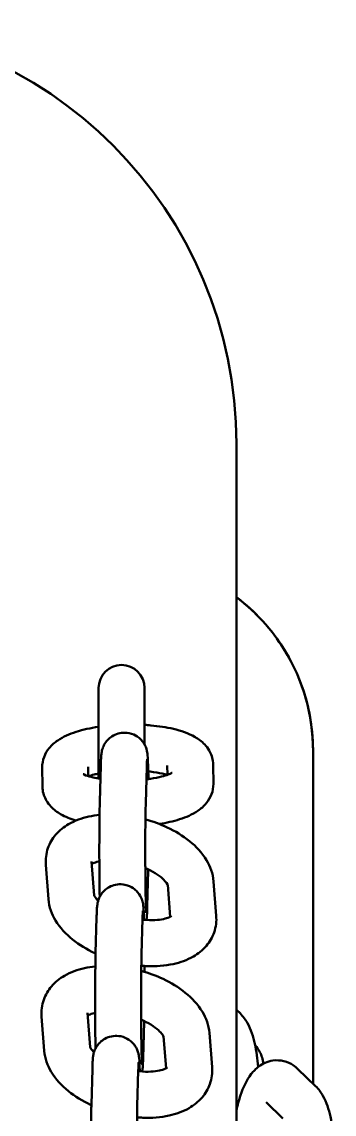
# Model space of a CAD drawing. Header units: millimetres. Extents: x 170 to 5770, y -1450 to 5650.
# Drawn here: x 3789.5 to 3830.3, y 2117.6 to 2260 of the extents above; entities that cross this region are included whole.
import ezdxf

# ---------------------------------------------------------------- set-up
doc = ezdxf.new("R2010")
doc.units = ezdxf.units.MM
doc.header["$LTSCALE"] = 10
doc.layers.add('Viditelná (ISO)', color=7, linetype='Continuous', lineweight=50)

# ---------------------------------------------------------------- blocks, each defined once
blk = doc.blocks.new('VVZ-VH101-2')
at = {"layer": 'Viditelná (ISO)'}
for p, q in [((3647.5, -3445), (3647.5, -3538.07)), ((3629.5, -3476.83), (3629.5, -3488.65)), ((3635.5, -3484.2), (3635.5, -3476.83)), ((3657.5, -3485), (3657.5, -3528.4)), ((3657.5, -3485), (3657.5, -3528.4)), ((3638.47, -3486.93), (3638.48, -3488.16)), ((3644.47, -3486.88), (3644.49, -3489.32)), ((3622.16, -3489.62), (3622.14, -3487.18)), ((3628.15, -3488.33), (3628.14, -3487.13)), ((3629.79, -3487), (3629.66, -3491.61)), ((3635.79, -3487.17), (3635.66, -3491.78)), ((3628.94, -3503.87), (3628.59, -3499.43)), ((3622.96, -3504.36), (3622.61, -3499.9)), ((3635.86, -3505.26), (3635.99, -3500.65)), ((3638.54, -3502.5), (3638.86, -3506.64)), ((3644.52, -3502.04), (3644.86, -3506.51)), ((3629.24, -3506.76), (3629.11, -3511.37)), ((3635.24, -3506.93), (3635.11, -3511.54)), ((3622.41, -3524.12), (3622.06, -3519.65)), ((3628.39, -3523.63), (3628.04, -3519.19)), ((3647.5, -3518.78), (3647.97, -3519.23)), ((3635.31, -3525.02), (3635.44, -3520.41)), ((3637.99, -3522.26), (3638.31, -3526.4)), ((3643.97, -3521.8), (3644.32, -3526.27)), ((3628.69, -3526.52), (3628.56, -3531.13)), ((3634.69, -3526.68), (3634.56, -3531.29)), ((3655.53, -3526.5), (3657.83, -3528.72)), ((3651.37, -3530.83), (3653.57, -3532.95))]:
    blk.add_line(p, q, dxfattribs=at)
for centre, radius, end in [((3592.5, -3445), 55, 90), ((3632.5, -3476.83), 3, 180)]:
    blk.add_arc(centre, radius, 0, end, dxfattribs=at)
for points, knots in [([(3657.5, -3485), (3657.5, -3480.38), (3656.2, -3475.77), (3652.1, -3469.18), (3649.97, -3466.86), (3647.49, -3465)], [-3.132207, -3.132207, -3.132207, -3.132207, -2.020273, -2.020273, -1.279445, -1.279445, -1.279445, -1.279445]), ([(3657.5, -3485), (3657.5, -3483.38), (3657.34, -3481.74), (3656.51, -3477.56), (3655.6, -3475.09), (3652.62, -3469.76), (3650.29, -3467.09), (3647.5, -3465)], [-3.127979, -3.127979, -3.127979, -3.127979, -2.736982, -2.736982, -2.111386, -2.111386, -1.279139, -1.279139, -1.279139, -1.279139]), ([(3622.14, -3487.18), (3622.14, -3486.71), (3622.23, -3486.24), (3622.55, -3485.38), (3622.78, -3485), (3623.39, -3484.25), (3623.78, -3483.93), (3624.91, -3483.15), (3625.7, -3482.83), (3627.46, -3482.26), (3628.45, -3482.05), (3629.5, -3481.89)], [3.141593, 3.141593, 3.141593, 3.141593, 3.254344, 3.254344, 3.381887, 3.381887, 3.564331, 3.564331, 3.918845, 3.918845, 4.289998, 4.289998, 4.289998, 4.289998]), ([(3636.01, -3488.71), (3636, -3488.01), (3635.98, -3487.39), (3635.95, -3486.35), (3635.93, -3485.97), (3635.9, -3485.54), (3635.89, -3485.46), (3635.87, -3485.28), (3635.86, -3485.2), (3635.8, -3484.93), (3635.77, -3484.82), (3635.64, -3484.48), (3635.58, -3484.28), (3635.26, -3483.82), (3635.15, -3483.68), (3634.87, -3483.41), (3634.73, -3483.29), (3634.29, -3482.99), (3633.93, -3482.81), (3633.18, -3482.66), (3632.83, -3482.64), (3632.18, -3482.72), (3631.89, -3482.81), (3631.35, -3483.06), (3631.12, -3483.21), (3630.71, -3483.56), (3630.56, -3483.75), (3630.27, -3484.14), (3630.19, -3484.31), (3630.05, -3484.63), (3630.01, -3484.75), (3629.95, -3484.95), (3629.94, -3485.03), (3629.91, -3485.18), (3629.9, -3485.24), (3629.87, -3485.42), (3629.86, -3485.51), (3629.85, -3485.69), (3629.84, -3485.78), (3629.83, -3485.98), (3629.82, -3486.08), (3629.81, -3486.31), (3629.81, -3486.44), (3629.8, -3486.71), (3629.79, -3486.85), (3629.79, -3487)], [4.781111, 4.781111, 4.781111, 4.781111, 5.105695, 5.105695, 5.451586, 5.451586, 5.530126, 5.530126, 5.596188, 5.596188, 5.629697, 5.629697, 5.654732, 5.654732, 5.663711, 5.663711, 5.669902, 5.669902, 5.679167, 5.679167, 5.68584, 5.68584, 5.692331, 5.692331, 5.700006, 5.700006, 5.710754, 5.710754, 5.727944, 5.727944, 5.752117, 5.752117, 5.779056, 5.779056, 5.817674, 5.817674, 5.90329, 5.90329, 5.996614, 5.996614, 6.091878, 6.091878, 6.187931, 6.187931, 6.283185, 6.283185, 6.283185, 6.283185]), ([(3635.5, -3481.64), (3635.77, -3481.66), (3636.04, -3481.68), (3637.35, -3481.8), (3638.35, -3481.95), (3640.29, -3482.41), (3641.22, -3482.72), (3642.53, -3483.47), (3642.96, -3483.77), (3643.57, -3484.43), (3643.77, -3484.68), (3644.2, -3485.42), (3644.4, -3485.97), (3644.47, -3486.67), (3644.47, -3486.78), (3644.47, -3486.88)], [4.96311, 4.96311, 4.96311, 4.96311, 5.054839, 5.054839, 5.415177, 5.415177, 5.818103, 5.818103, 6.015032, 6.015032, 6.113906, 6.113906, 6.258065, 6.258065, 6.283185, 6.283185, 6.283185, 6.283185]), ([(3635.83, -3486.11), (3635.83, -3486.11), (3635.83, -3486.12), (3635.83, -3486.17), (3635.82, -3486.27), (3635.81, -3486.59), (3635.8, -3486.85), (3635.79, -3487.17)], [5.8778221, 5.8778221, 5.8778221, 5.8778221, 5.9180442, 5.9180442, 6.0670241, 6.0670241, 6.2831853, 6.2831853, 6.2831853, 6.2831853]), ([(3629.74, -3488.69), (3629.4, -3488.63), (3629.09, -3488.57), (3628.41, -3488.41), (3628.08, -3488.31), (3627.67, -3488.15), (3627.55, -3488.09), (3627.52, -3488.07), (3627.51, -3488.06), (3627.51, -3488.06)], [2.0916827, 2.0916827, 2.0916827, 2.0916827, 2.2624361, 2.2624361, 2.5074699, 2.5074699, 2.7021986, 2.7021986, 2.7362379, 2.7362379, 2.7362379, 2.7362379]), ([(3628.18, -3488.34), (3628.39, -3488.26), (3628.64, -3488.19), (3629.1, -3488.07), (3629.3, -3488.02), (3629.5, -3487.98)], [3.8645197, 3.8645197, 3.8645197, 3.8645197, 4.035172, 4.035172, 4.1431928, 4.1431928, 4.1431928, 4.1431928]), ([(3639.09, -3487.88), (3639.09, -3487.88), (3639.06, -3487.9), (3638.91, -3487.98), (3638.77, -3488.05), (3638.36, -3488.2), (3638.06, -3488.3), (3637.3, -3488.49), (3636.82, -3488.59), (3636.11, -3488.7), (3635.93, -3488.72), (3635.74, -3488.75)], [0.4003204, 0.4003204, 0.4003204, 0.4003204, 0.5193945, 0.5193945, 0.6851669, 0.6851669, 0.8935794, 0.8935794, 1.1415361, 1.1415361, 1.2255006, 1.2255006, 1.2255006, 1.2255006]), ([(3635.99, -3487.7), (3636.08, -3487.71), (3636.17, -3487.72), (3636.84, -3487.8), (3637.38, -3487.89), (3638.06, -3488.05), (3638.28, -3488.11), (3638.46, -3488.16)], [5.089213, 5.089213, 5.089213, 5.089213, 5.1295001, 5.1295001, 5.4040288, 5.4040288, 5.5496828, 5.5496828, 5.5496828, 5.5496828]), ([(3626.55, -3494.11), (3625.84, -3493.9), (3625.18, -3493.64), (3624.11, -3493.03), (3623.68, -3492.73), (3623.07, -3492.07), (3622.87, -3491.82), (3622.43, -3491.08), (3622.23, -3490.53), (3622.17, -3489.83), (3622.16, -3489.72), (3622.16, -3489.62)], [2.3838709, 2.3838709, 2.3838709, 2.3838709, 2.6765103, 2.6765103, 2.8734393, 2.8734393, 2.972313, 2.972313, 3.116472, 3.116472, 3.1415927, 3.1415927, 3.1415927, 3.1415927]), ([(3644.49, -3489.32), (3644.5, -3489.79), (3644.41, -3490.26), (3644.09, -3491.12), (3643.85, -3491.5), (3643.25, -3492.25), (3642.86, -3492.57), (3641.72, -3493.35), (3640.94, -3493.67), (3639.26, -3494.21), (3638.38, -3494.41), (3637.44, -3494.56)], [0, 0, 0, 0, 0.112752, 0.112752, 0.240295, 0.240295, 0.422738, 0.422738, 0.777252, 0.777252, 1.112734, 1.112734, 1.112734, 1.112734]), ([(3629.66, -3491.61), (3629.65, -3492.16), (3629.63, -3492.83), (3629.61, -3494.33), (3629.61, -3495.14), (3629.6, -3496.84), (3629.6, -3497.73), (3629.6, -3499.5), (3629.61, -3500.38), (3629.62, -3502.05), (3629.63, -3502.83), (3629.64, -3503.72), (3629.65, -3503.89), (3629.65, -3504.06)], [0, 0, 0, 0, 0.342984, 0.342984, 0.668972, 0.668972, 0.991906, 0.991906, 1.314252, 1.314252, 1.63738, 1.63738, 1.720593, 1.720593, 1.720593, 1.720593]), ([(3635.66, -3491.78), (3635.65, -3492.22), (3635.64, -3492.77), (3635.62, -3494.05), (3635.61, -3494.8), (3635.6, -3495.79), (3635.6, -3495.99), (3635.6, -3496.4), (3635.6, -3496.61), (3635.6, -3497.03), (3635.6, -3497.24), (3635.6, -3497.67), (3635.6, -3497.88), (3635.6, -3498.31), (3635.6, -3498.52), (3635.6, -3498.95), (3635.6, -3499.16), (3635.6, -3499.59), (3635.6, -3499.81), (3635.61, -3500.23), (3635.61, -3500.44), (3635.61, -3500.84), (3635.61, -3501.05), (3635.61, -3501.45), (3635.62, -3501.65), (3635.62, -3502.04), (3635.62, -3502.23), (3635.63, -3502.6), (3635.63, -3502.78), (3635.64, -3503.13), (3635.64, -3503.3), (3635.64, -3503.63), (3635.65, -3503.79), (3635.65, -3504.1), (3635.66, -3504.25), (3635.66, -3504.53), (3635.67, -3504.66), (3635.68, -3505.29), (3635.7, -3505.68), (3635.72, -3506.02), (3635.72, -3506.09), (3635.73, -3506.14), (3635.73, -3506.14), (3635.73, -3506.14)], [0, 0, 0, 0, 0.299202, 0.299202, 0.61249, 0.61249, 0.691198, 0.691198, 0.770909, 0.770909, 0.85061, 0.85061, 0.929289, 0.929289, 1.008183, 1.008183, 1.088101, 1.088101, 1.168025, 1.168025, 1.246935, 1.246935, 1.325682, 1.325682, 1.405473, 1.405473, 1.485292, 1.485292, 1.564111, 1.564111, 1.64217, 1.64217, 1.721307, 1.721307, 1.800513, 1.800513, 1.878751, 1.878751, 2.183035, 2.183035, 2.303883, 2.303883, 2.347308, 2.347308, 2.347308, 2.347308]), ([(3622.61, -3499.9), (3622.55, -3499.17), (3622.65, -3498.41), (3623.12, -3497.07), (3623.47, -3496.47), (3624.39, -3495.4), (3624.98, -3494.94), (3626.41, -3494.11), (3627.3, -3493.79), (3628.68, -3493.5), (3629.15, -3493.42), (3629.63, -3493.38)], [3.141593, 3.141593, 3.141593, 3.141593, 3.365042, 3.365042, 3.57124, 3.57124, 3.809691, 3.809691, 4.124413, 4.124413, 4.280218, 4.280218, 4.280218, 4.280218]), ([(3635.62, -3493.96), (3636.6, -3494.23), (3637.56, -3494.58), (3639.51, -3495.5), (3640.5, -3496.09), (3642.25, -3497.5), (3643.02, -3498.31), (3644.09, -3500.09), (3644.44, -3501.02), (3644.52, -3502.04)], [4.913979, 4.913979, 4.913979, 4.913979, 5.227011, 5.227011, 5.593102, 5.593102, 5.968178, 5.968178, 6.283185, 6.283185, 6.283185, 6.283185]), ([(3628.62, -3499.76), (3628.67, -3499.74), (3628.72, -3499.71), (3628.96, -3499.6), (3629.2, -3499.52), (3629.53, -3499.45), (3629.56, -3499.44), (3629.6, -3499.44)], [3.8192592, 3.8192592, 3.8192592, 3.8192592, 3.9073876, 3.9073876, 4.1240469, 4.1240469, 4.1499329, 4.1499329, 4.1499329, 4.1499329]), ([(3635.61, -3500.3), (3636.07, -3500.5), (3636.5, -3500.72), (3637.27, -3501.2), (3637.6, -3501.45), (3638.1, -3501.9), (3638.27, -3502.1), (3638.48, -3502.39), (3638.52, -3502.49), (3638.54, -3502.53), (3638.54, -3502.53), (3638.54, -3502.53)], [5.1734198, 5.1734198, 5.1734198, 5.1734198, 5.414984, 5.414984, 5.6686917, 5.6686917, 5.9014363, 5.9014363, 6.1173393, 6.1173393, 6.1294284, 6.1294284, 6.1294284, 6.1294284]), ([(3635.43, -3507.04), (3635.43, -3506.9), (3635.42, -3506.77), (3635.41, -3506.51), (3635.41, -3506.38), (3635.4, -3506.15), (3635.4, -3506.03), (3635.39, -3505.83), (3635.38, -3505.73), (3635.37, -3505.55), (3635.36, -3505.46), (3635.35, -3505.3), (3635.34, -3505.22), (3635.32, -3505.04), (3635.31, -3504.95), (3635.25, -3504.69), (3635.22, -3504.58), (3635.09, -3504.23), (3635.03, -3504.04), (3634.71, -3503.58), (3634.6, -3503.44), (3634.32, -3503.17), (3634.18, -3503.05), (3633.74, -3502.75), (3633.38, -3502.57), (3632.63, -3502.42), (3632.28, -3502.4), (3631.64, -3502.48), (3631.34, -3502.57), (3630.8, -3502.82), (3630.58, -3502.97), (3630.16, -3503.32), (3630.01, -3503.51), (3629.72, -3503.9), (3629.64, -3504.07), (3629.5, -3504.39), (3629.46, -3504.51), (3629.41, -3504.71), (3629.39, -3504.79), (3629.36, -3504.94), (3629.35, -3505), (3629.32, -3505.18), (3629.31, -3505.27), (3629.3, -3505.45), (3629.29, -3505.54), (3629.28, -3505.73), (3629.27, -3505.84), (3629.26, -3506.07), (3629.26, -3506.2), (3629.25, -3506.46), (3629.25, -3506.61), (3629.24, -3506.76)], [5.025929, 5.025929, 5.025929, 5.025929, 5.105695, 5.105695, 5.192435, 5.192435, 5.279732, 5.279732, 5.366405, 5.366405, 5.451586, 5.451586, 5.530126, 5.530126, 5.596188, 5.596188, 5.629697, 5.629697, 5.654732, 5.654732, 5.663711, 5.663711, 5.669902, 5.669902, 5.679167, 5.679167, 5.68584, 5.68584, 5.692331, 5.692331, 5.700006, 5.700006, 5.710754, 5.710754, 5.727944, 5.727944, 5.752117, 5.752117, 5.779056, 5.779056, 5.817674, 5.817674, 5.90329, 5.90329, 5.996614, 5.996614, 6.091878, 6.091878, 6.187931, 6.187931, 6.283185, 6.283185, 6.283185, 6.283185]), ([(3629.45, -3504.56), (3629.29, -3504.41), (3629.18, -3504.27), (3629, -3504.01), (3628.95, -3503.91), (3628.93, -3503.87), (3628.93, -3503.86), (3628.93, -3503.86)], [2.5853285, 2.5853285, 2.5853285, 2.5853285, 2.7598436, 2.7598436, 2.9757466, 2.9757466, 3.0388806, 3.0388806, 3.0388806, 3.0388806]), ([(3629.11, -3511.45), (3629.08, -3511.43), (3629.05, -3511.42), (3627.96, -3510.91), (3626.98, -3510.31), (3625.23, -3508.91), (3624.45, -3508.09), (3623.39, -3506.32), (3623.03, -3505.38), (3622.96, -3504.36)], [2.074502, 2.074502, 2.074502, 2.074502, 2.085418, 2.085418, 2.45151, 2.45151, 2.826586, 2.826586, 3.141593, 3.141593, 3.141593, 3.141593]), ([(3635.75, -3507.07), (3635.75, -3507.03), (3635.76, -3506.99), (3635.78, -3506.84), (3635.79, -3506.75), (3635.81, -3506.57), (3635.81, -3506.48), (3635.82, -3506.29), (3635.83, -3506.18), (3635.84, -3505.95), (3635.84, -3505.82), (3635.85, -3505.56), (3635.86, -3505.41), (3635.86, -3505.26)], [2.6548066, 2.6548066, 2.6548066, 2.6548066, 2.6760815, 2.6760815, 2.7616974, 2.7616974, 2.8550215, 2.8550215, 2.950285, 2.950285, 3.0463384, 3.0463384, 3.1415927, 3.1415927, 3.1415927, 3.1415927]), ([(3644.86, -3506.51), (3644.92, -3507.23), (3644.83, -3507.99), (3644.36, -3509.34), (3644, -3509.93), (3643.08, -3511.01), (3642.5, -3511.47), (3641.06, -3512.3), (3640.17, -3512.61), (3638.15, -3513.05), (3637, -3513.13), (3635.57, -3513.07), (3635.33, -3513.05), (3635.08, -3513.03)], [0, 0, 0, 0, 0.223449, 0.223449, 0.429647, 0.429647, 0.668099, 0.668099, 0.98282, 0.98282, 1.356146, 1.356146, 1.433812, 1.433812, 1.433812, 1.433812]), ([(3635.28, -3505.87), (3635.28, -3505.87), (3635.28, -3505.88), (3635.28, -3505.93), (3635.27, -3506.02), (3635.26, -3506.34), (3635.25, -3506.61), (3635.24, -3506.93)], [5.8778221, 5.8778221, 5.8778221, 5.8778221, 5.9180442, 5.9180442, 6.0670241, 6.0670241, 6.2831853, 6.2831853, 6.2831853, 6.2831853]), ([(3639.02, -3506.53), (3639.02, -3506.53), (3639.01, -3506.54), (3638.97, -3506.57), (3638.87, -3506.65), (3638.51, -3506.8), (3638.27, -3506.88), (3637.67, -3507.02), (3637.29, -3507.06), (3636.41, -3507.1), (3635.91, -3507.09), (3635.34, -3507.03), (3635.29, -3507.02), (3635.24, -3507.02)], [0.466828, 0.466828, 0.466828, 0.466828, 0.532125, 0.532125, 0.765795, 0.765795, 0.982454, 0.982454, 1.215545, 1.215545, 1.468068, 1.468068, 1.492403, 1.492403, 1.492403, 1.492403]), ([(3629.11, -3511.37), (3629.1, -3511.92), (3629.09, -3512.59), (3629.07, -3514.09), (3629.06, -3514.9), (3629.05, -3516.6), (3629.05, -3517.49), (3629.05, -3519.25), (3629.06, -3520.14), (3629.07, -3521.8), (3629.08, -3522.59), (3629.1, -3523.47), (3629.1, -3523.65), (3629.1, -3523.82)], [0, 0, 0, 0, 0.342984, 0.342984, 0.668972, 0.668972, 0.991906, 0.991906, 1.314252, 1.314252, 1.63738, 1.63738, 1.720593, 1.720593, 1.720593, 1.720593]), ([(3635.11, -3511.54), (3635.1, -3511.98), (3635.09, -3512.53), (3635.07, -3513.81), (3635.06, -3514.56), (3635.06, -3515.55), (3635.05, -3515.75), (3635.05, -3516.16), (3635.05, -3516.37), (3635.05, -3516.79), (3635.05, -3517), (3635.05, -3517.43), (3635.05, -3517.64), (3635.05, -3518.07), (3635.05, -3518.28), (3635.05, -3518.71), (3635.05, -3518.92), (3635.05, -3519.35), (3635.05, -3519.57), (3635.06, -3519.99), (3635.06, -3520.19), (3635.06, -3520.6), (3635.06, -3520.81), (3635.07, -3521.21), (3635.07, -3521.41), (3635.07, -3521.8), (3635.07, -3521.99), (3635.08, -3522.36), (3635.08, -3522.54), (3635.09, -3522.89), (3635.09, -3523.06), (3635.1, -3523.39), (3635.1, -3523.55), (3635.1, -3523.86), (3635.11, -3524.01), (3635.11, -3524.29), (3635.12, -3524.42), (3635.13, -3525.04), (3635.15, -3525.44), (3635.17, -3525.77), (3635.17, -3525.85), (3635.18, -3525.89), (3635.18, -3525.9), (3635.18, -3525.9)], [0, 0, 0, 0, 0.299202, 0.299202, 0.61249, 0.61249, 0.691198, 0.691198, 0.770909, 0.770909, 0.85061, 0.85061, 0.929289, 0.929289, 1.008183, 1.008183, 1.088101, 1.088101, 1.168025, 1.168025, 1.246935, 1.246935, 1.325682, 1.325682, 1.405473, 1.405473, 1.485292, 1.485292, 1.564111, 1.564111, 1.64217, 1.64217, 1.721307, 1.721307, 1.800513, 1.800513, 1.878751, 1.878751, 2.183035, 2.183035, 2.303883, 2.303883, 2.347308, 2.347308, 2.347308, 2.347308]), ([(3622.06, -3519.65), (3622.01, -3518.93), (3622.1, -3518.17), (3622.57, -3516.82), (3622.93, -3516.23), (3623.84, -3515.15), (3624.43, -3514.7), (3625.87, -3513.86), (3626.75, -3513.55), (3628.13, -3513.25), (3628.6, -3513.18), (3629.08, -3513.14)], [3.141593, 3.141593, 3.141593, 3.141593, 3.365042, 3.365042, 3.57124, 3.57124, 3.809691, 3.809691, 4.124413, 4.124413, 4.280218, 4.280218, 4.280218, 4.280218]), ([(3635.07, -3513.72), (3636.05, -3513.99), (3637.01, -3514.34), (3638.97, -3515.26), (3639.95, -3515.85), (3641.7, -3517.26), (3642.47, -3518.07), (3643.54, -3519.85), (3643.89, -3520.78), (3643.97, -3521.8)], [4.913979, 4.913979, 4.913979, 4.913979, 5.227011, 5.227011, 5.593102, 5.593102, 5.968178, 5.968178, 6.283185, 6.283185, 6.283185, 6.283185]), ([(3635.5, -3513.84), (3635.5, -3513.7), (3635.5, -3513.55), (3635.5, -3513.29), (3635.5, -3513.18), (3635.5, -3513.06)], [4.0805957, 4.0805957, 4.0805957, 4.0805957, 4.13349818, 4.13349818, 4.17544574, 4.17544574, 4.17544574, 4.17544574]), ([(3628.07, -3519.52), (3628.12, -3519.49), (3628.18, -3519.47), (3628.42, -3519.36), (3628.65, -3519.28), (3628.98, -3519.21), (3629.02, -3519.2), (3629.05, -3519.19)], [3.8192592, 3.8192592, 3.8192592, 3.8192592, 3.9073876, 3.9073876, 4.1240469, 4.1240469, 4.1499329, 4.1499329, 4.1499329, 4.1499329]), ([(3647.97, -3519.23), (3648.4, -3519.65), (3648.69, -3520.08), (3649.41, -3521.36), (3649.69, -3522.25), (3650.12, -3524.16), (3650.26, -3525.17), (3650.33, -3526.24)], [6.2831853, 6.2831853, 6.2831853, 6.2831853, 6.478452, 6.478452, 6.8611466, 6.8611466, 7.2285229, 7.2285229, 7.2285229, 7.2285229]), ([(3635.06, -3520.06), (3635.52, -3520.26), (3635.95, -3520.48), (3636.72, -3520.96), (3637.05, -3521.21), (3637.55, -3521.66), (3637.72, -3521.86), (3637.93, -3522.15), (3637.98, -3522.25), (3637.99, -3522.29), (3637.99, -3522.29), (3637.99, -3522.29)], [5.1734198, 5.1734198, 5.1734198, 5.1734198, 5.414984, 5.414984, 5.6686917, 5.6686917, 5.9014363, 5.9014363, 6.1173393, 6.1173393, 6.1294284, 6.1294284, 6.1294284, 6.1294284]), ([(3634.88, -3526.8), (3634.88, -3526.66), (3634.87, -3526.53), (3634.85, -3525.87), (3634.84, -3525.48), (3634.8, -3525.06), (3634.79, -3524.98), (3634.77, -3524.8), (3634.76, -3524.71), (3634.7, -3524.45), (3634.67, -3524.34), (3634.55, -3523.99), (3634.48, -3523.8), (3634.16, -3523.34), (3634.05, -3523.2), (3633.77, -3522.93), (3633.64, -3522.81), (3633.19, -3522.51), (3632.83, -3522.33), (3632.08, -3522.17), (3631.73, -3522.16), (3631.09, -3522.24), (3630.79, -3522.33), (3630.25, -3522.57), (3630.03, -3522.73), (3629.61, -3523.08), (3629.46, -3523.26), (3629.17, -3523.66), (3629.09, -3523.83), (3628.95, -3524.15), (3628.91, -3524.27), (3628.86, -3524.47), (3628.84, -3524.54), (3628.81, -3524.7), (3628.8, -3524.76), (3628.77, -3524.94), (3628.77, -3525.02), (3628.75, -3525.2), (3628.74, -3525.3), (3628.73, -3525.49), (3628.73, -3525.6), (3628.72, -3525.83), (3628.71, -3525.95), (3628.7, -3526.22), (3628.7, -3526.37), (3628.69, -3526.52)], [5.025929, 5.025929, 5.025929, 5.025929, 5.105695, 5.105695, 5.451586, 5.451586, 5.530126, 5.530126, 5.596188, 5.596188, 5.629697, 5.629697, 5.654732, 5.654732, 5.663711, 5.663711, 5.669902, 5.669902, 5.679167, 5.679167, 5.68584, 5.68584, 5.692331, 5.692331, 5.700006, 5.700006, 5.710754, 5.710754, 5.727944, 5.727944, 5.752117, 5.752117, 5.779056, 5.779056, 5.817674, 5.817674, 5.90329, 5.90329, 5.996614, 5.996614, 6.091878, 6.091878, 6.187931, 6.187931, 6.283185, 6.283185, 6.283185, 6.283185]), ([(3628.9, -3524.32), (3628.75, -3524.17), (3628.63, -3524.03), (3628.45, -3523.77), (3628.4, -3523.67), (3628.39, -3523.62), (3628.38, -3523.62), (3628.38, -3523.62)], [8.8685138, 8.8685138, 8.8685138, 8.8685138, 9.0430289, 9.0430289, 9.258932, 9.258932, 9.3220659, 9.3220659, 9.3220659, 9.3220659]), ([(3649.95, -3523.41), (3650.17, -3523.66), (3650.37, -3523.95), (3650.78, -3524.71), (3650.96, -3525.24), (3651.01, -3525.8)], [0.0041953, 0.0041953, 0.0041953, 0.0041953, 0.1172281, 0.1172281, 0.2626221, 0.2626221, 0.2626221, 0.2626221]), ([(3628.56, -3531.2), (3628.53, -3531.19), (3628.5, -3531.17), (3627.41, -3530.66), (3626.43, -3530.07), (3624.68, -3528.66), (3623.91, -3527.85), (3622.84, -3526.07), (3622.49, -3525.14), (3622.41, -3524.12)], [8.357687, 8.357687, 8.357687, 8.357687, 8.368603, 8.368603, 8.734695, 8.734695, 9.109771, 9.109771, 9.424778, 9.424778, 9.424778, 9.424778]), ([(3635.2, -3526.82), (3635.21, -3526.79), (3635.21, -3526.75), (3635.23, -3526.6), (3635.24, -3526.51), (3635.26, -3526.33), (3635.26, -3526.24), (3635.28, -3526.04), (3635.28, -3525.94), (3635.29, -3525.71), (3635.3, -3525.58), (3635.31, -3525.31), (3635.31, -3525.17), (3635.31, -3525.02)], [2.6548066, 2.6548066, 2.6548066, 2.6548066, 2.6760815, 2.6760815, 2.7616974, 2.7616974, 2.8550215, 2.8550215, 2.950285, 2.950285, 3.0463384, 3.0463384, 3.1415927, 3.1415927, 3.1415927, 3.1415927]), ([(3647.5, -3531.94), (3647.65, -3531.23), (3647.83, -3530.55), (3648.38, -3528.9), (3648.78, -3527.99), (3649.71, -3526.8), (3650.02, -3526.46), (3650.9, -3525.81), (3651.52, -3525.5), (3652.72, -3525.33), (3653.23, -3525.36), (3654.15, -3525.59), (3654.57, -3525.78), (3655.15, -3526.16), (3655.35, -3526.33), (3655.53, -3526.5)], [4.94414, 4.94414, 4.94414, 4.94414, 5.203373, 5.203373, 5.616381, 5.616381, 5.781516, 5.781516, 5.964173, 5.964173, 6.082954, 6.082954, 6.20199, 6.20199, 6.283185, 6.283185, 6.283185, 6.283185]), ([(3644.32, -3526.27), (3644.37, -3526.99), (3644.28, -3527.75), (3643.81, -3529.1), (3643.45, -3529.69), (3642.53, -3530.77), (3641.95, -3531.22), (3640.51, -3532.06), (3639.63, -3532.37), (3637.61, -3532.81), (3636.45, -3532.89), (3635.03, -3532.83), (3634.78, -3532.81), (3634.53, -3532.79)], [6.283185, 6.283185, 6.283185, 6.283185, 6.506634, 6.506634, 6.712833, 6.712833, 6.951284, 6.951284, 7.266005, 7.266005, 7.639332, 7.639332, 7.716998, 7.716998, 7.716998, 7.716998]), ([(3634.74, -3525.63), (3634.74, -3525.63), (3634.73, -3525.63), (3634.73, -3525.68), (3634.72, -3525.78), (3634.71, -3526.1), (3634.7, -3526.37), (3634.69, -3526.68)], [5.8778221, 5.8778221, 5.8778221, 5.8778221, 5.9180442, 5.9180442, 6.0670241, 6.0670241, 6.2831853, 6.2831853, 6.2831853, 6.2831853]), ([(3638.47, -3526.29), (3638.47, -3526.29), (3638.46, -3526.3), (3638.42, -3526.33), (3638.32, -3526.41), (3637.96, -3526.56), (3637.73, -3526.64), (3637.12, -3526.77), (3636.74, -3526.82), (3635.87, -3526.86), (3635.36, -3526.85), (3634.79, -3526.79), (3634.74, -3526.78), (3634.69, -3526.77)], [6.750014, 6.750014, 6.750014, 6.750014, 6.81531, 6.81531, 7.04898, 7.04898, 7.26564, 7.26564, 7.49873, 7.49873, 7.751253, 7.751253, 7.775588, 7.775588, 7.775588, 7.775588]), ([(3657.83, -3528.72), (3658.26, -3529.13), (3658.55, -3529.56), (3659.27, -3530.85), (3659.55, -3531.73), (3660, -3533.75), (3660.15, -3534.89), (3660.25, -3536.82), (3660.26, -3537.57), (3660.25, -3538.34)], [6.283185, 6.283185, 6.283185, 6.283185, 6.478452, 6.478452, 6.861147, 6.861147, 7.269847, 7.269847, 7.521635, 7.521635, 7.521635, 7.521635]), ([(3628.56, -3531.13), (3628.55, -3531.68), (3628.54, -3532.35), (3628.52, -3533.84), (3628.51, -3534.65), (3628.5, -3536.36), (3628.5, -3537.24), (3628.5, -3539.01), (3628.51, -3539.89), (3628.52, -3541.56), (3628.53, -3542.35), (3628.55, -3543.5), (3628.56, -3543.91), (3628.57, -3544.29)], [0, 0, 0, 0, 0.342984, 0.342984, 0.668972, 0.668972, 0.991906, 0.991906, 1.314252, 1.314252, 1.63738, 1.63738, 1.843857, 1.843857, 1.843857, 1.843857]), ([(3634.56, -3531.29), (3634.55, -3531.74), (3634.54, -3532.29), (3634.52, -3533.57), (3634.51, -3534.31), (3634.51, -3535.3), (3634.51, -3535.51), (3634.5, -3535.92), (3634.5, -3536.13), (3634.5, -3536.55), (3634.5, -3536.76), (3634.5, -3537.19), (3634.5, -3537.4), (3634.5, -3537.73), (3634.5, -3537.84), (3634.5, -3537.96)], [0, 0, 0, 0, 0.2992019, 0.2992019, 0.6124897, 0.6124897, 0.691198, 0.691198, 0.7709094, 0.7709094, 0.8506101, 0.8506101, 0.9292892, 0.9292892, 0.9722688, 0.9722688, 0.9722688, 0.9722688])]:
    blk.add_open_spline(points, degree=3, knots=knots, dxfattribs=at)
for points in [[(3635.99, -3500.65), (3635.99, -3500.59), (3635.99, -3500.54), (3635.99, -3500.48)], [(3635.44, -3520.41), (3635.44, -3520.35), (3635.44, -3520.29), (3635.45, -3520.23)]]:
    blk.add_open_spline(points, degree=3, dxfattribs=at)

msp = doc.modelspace()

# ---------------------------------------------------------------- block references
msp.add_blockref('VVZ-VH101-2', (170, 5650))

doc.saveas('drawing.dxf')
